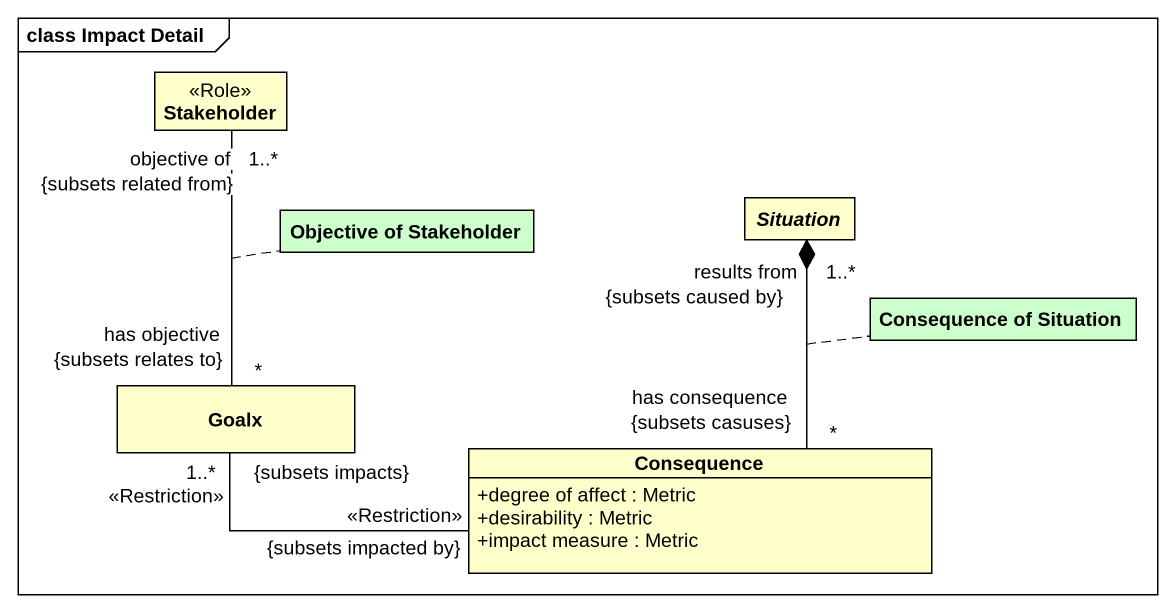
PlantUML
@startuml
mainframe class Impact Detail
hide circle
hide empty members
skinparam classAttributeIconSize 0
class Stakeholder <<Role>>
abstract class Situation
class "Objective of Stakeholder" as Objective_of_Stakeholder #CCFFCC
class "Consequence of Situation" as Consequence_of_Situation #CCFFCC
class Goalx
class Consequence {
  +degree of affect : Metric
  +desirability : Metric
  +impact measure : Metric
}
Stakeholder "objective of\n1..*\n{subsets related from}" -- "has objective\n*\n{subsets relates to}" Goalx
(Stakeholder, Goalx) .. Objective_of_Stakeholder
Situation "results from\n1..*\n{subsets caused by}" *-- "has consequence\n*\n{subsets casuses}" Consequence
(Situation, Consequence) .. Consequence_of_Situation
Consequence "{subsets impacted by}\n<<Restriction>>" -left- "1..*\n{subsets impacts}\n<<Restriction>>" Goalx
@enduml
